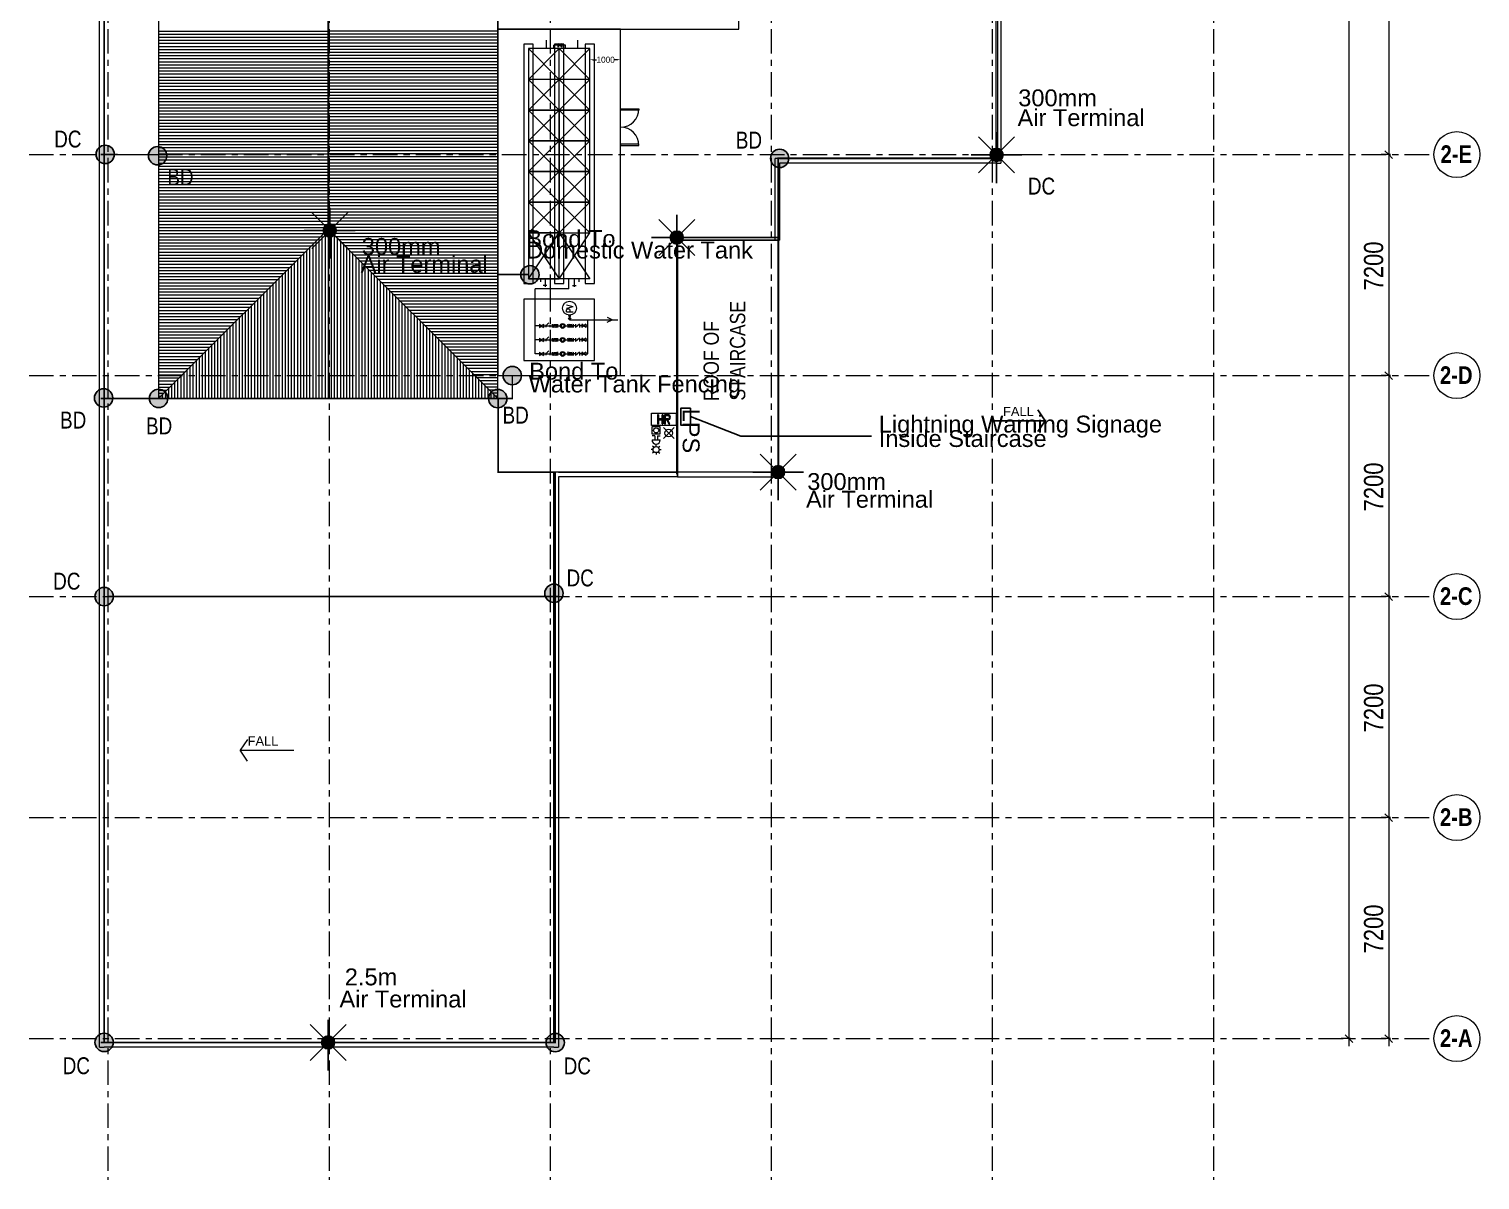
# Model space of a CAD drawing. Header units: millimetres. Extents: x -102814 to 1322625, y 211403 to 563075.
# Drawn here: x 841822 to 889078, y 287033 to 324531 of the extents above; entities that cross this region are included whole.
import ezdxf

# ---------------------------------------------------------------- set-up
doc = ezdxf.new("R2010")
doc.units = ezdxf.units.MM
doc.header["$LTSCALE"] = 100
for name, pattern in [('HIDDEN', [9.525, 6.35, -3.175]), ('HIDDEN2', [4.7625, 3.175, -1.5875]), ('IDA - Grid Line', [14, 8, -2, 2, -2])]:
    doc.linetypes.add(name, pattern=pattern)
for name, color, linetype, lineweight in [('0-1', 8, 'Continuous', 5), ('A-_ANOT----_A', 8, 'Continuous', 9), ('A-_ANOT----_A-2', 8, 'Continuous', 25), ('A-_DETA----_ED-1', 8, 'Continuous', 9), ('A-_FURT----_E-1', 1, 'Continuous', 9), ('E-_FIREALAM_E-1', 8, 'Continuous', 9), ('M-_EQPT----_E-1', 8, 'Continuous', 9)]:
    doc.layers.add(name, color=color, linetype=linetype, lineweight=lineweight)
for name, color, linetype in [('E-_LGTN----_E-', 1, 'Continuous'), ('E-Lgtn----E', 240, 'Continuous'), ('M-_DWAT----_E-N', 1, 'Continuous')]:
    doc.layers.add(name, color=color, linetype=linetype)
doc.styles.add('Arial', font='arial.ttf', dxfattribs={"height": 375})
doc.styles.add('Arial Narrow', font='ARIALN.TTF', dxfattribs={"height": 250})
doc.styles.add('Arial Narrow_1', font='ARIALN.TTF', dxfattribs={"height": 90})
doc.styles.add('Arial Narrow_B', font='ARIALNB.TTF', dxfattribs={"height": 230})
doc.styles.add('Arial_3', font='arial.ttf', dxfattribs={"height": 300})
doc.styles.add('S250', font='romans.shx', dxfattribs={"width": 0.5, "height": 250})
doc.styles.add('X_PSA-022_GRID$0$Arial Narrow', font='ARIALN.TTF')
doc.linetypes.add('FENCELINE2', pattern='A,6.35,-2.54,[132,ltypeshp.shx,S=2.54,R=0,X=-2.54,Y=0],-2.54,25.4', length=36.83)
doc.dimstyles.new('X_PSA-022_GRID$0$KCL-200', dxfattribs={"dimscale": 200, "dimtxt": 2.5, "dimasz": 1.5, "dimexe": 1, "dimexo": 1, "dimgap": 1, "dimtad": 1, "dimdec": 0, "dimzin": 0, "dimdsep": 46, "dimtxsty": 'X_PSA-022_GRID$0$Arial Narrow', "dimblk": 'X_PSA-022_GRID$0$_ARCHTICK', "dimcen": 1.5, "dimdle": 1, "dimclrt": 256, "dimadec": 0, "dimazin": 0, "dimtfac": 1, "dimtdec": 0, "dimtix": 1, "dimtmove": 2, "dimatfit": 3, "dimfxl": 1, "dimtolj": 1, "dimtzin": 0, "dimlwd": -1, "dimlwe": -1, "dimarcsym": 0})

# ---------------------------------------------------------------- blocks, each defined once
blk = doc.blocks.new('blk2 roof 1082023')
at = {"layer": '0-1', "linetype": 'IDA - Grid Line'}
for p, q in [((-36000, 8289), (-36000, -83807)), ((-28800, 8289), (-28800, -83807)), ((-21600, 8289), (-21600, -83807)), ((-14400, 8289), (-14400, -83807)), ((-7200, 8289), (-7200, -83807)), ((0, 8289), (0, -83807)), ((-38572, -50400), (7184, -50400)), ((-38572, -57600), (7184, -57600)), ((-38572, -64800), (7184, -64800)), ((-38572, -72000), (7184, -72000)), ((-38572, -79200), (7184, -79200))]:
    blk.add_line(p, q, dxfattribs=at)
at = {"layer": '0-1'}
for p, q in [((-36275, -79475), (-36275, 275)), ((-36125, 125), (-36125, -79325)), ((4413, 250), (4413, -79450)), ((-34350, -20875), (-34350, -58350)), ((-23307, -58350), (-23307, -20875)), ((-28828, -26397), (-28828, -52829)), ((-28828, -52829), (-28828, -26397)), ((-7075, -50525), (-7075, -28675)), ((-6925, -28675), (-6925, -50675)), ((5713, -36000), (5713, -50400)), ((-34350, -46375), (-28828, -46375)), ((-34350, -46475), (-28828, -46475)), ((-34350, -46575), (-28828, -46575)), ((-34350, -46675), (-28828, -46675)), ((-34350, -46775), (-28828, -46775)), ((-23307, -46375), (-28828, -46375)), ((-23307, -46475), (-28828, -46475)), ((-23307, -46575), (-28828, -46575)), ((-23307, -46675), (-28828, -46675)), ((-23307, -46775), (-28828, -46775)), ((-21725, -46670), (-21725, -46950)), ((-21354, -46783), (-21354, -46898)), ((-21223, -46783), (-21354, -46897)), ((-21223, -46898), (-21354, -46783)), ((-21223, -46783), (-21223, -46898)), ((-20705, -46670), (-20705, -46950)), ((-34350, -46875), (-28828, -46875)), ((-34350, -46975), (-28828, -46975)), ((-34350, -47075), (-28828, -47075)), ((-34350, -47175), (-28828, -47175)), ((-23307, -46875), (-28828, -46875)), ((-23307, -46975), (-28828, -46975)), ((-23307, -47075), (-28828, -47075)), ((-23307, -47175), (-28828, -47175)), ((-22157, -46800), (-22457, -46800)), ((-22457, -46800), (-22457, -54600)), ((-20307, -46950), (-22307, -46950)), ((-22307, -46950), (-22307, -48950)), ((-22307, -46950), (-21307, -47950)), ((-20307, -46950), (-22307, -46950)), ((-22307, -46950), (-22307, -48950)), ((-22307, -46950), (-21307, -47950)), ((-20307, -46950), (-22307, -46950)), ((-22307, -46950), (-22307, -48950)), ((-22307, -46950), (-21307, -47950)), ((-20307, -46950), (-22307, -46950)), ((-22307, -46950), (-22307, -49950)), ((-22307, -46950), (-21307, -47950)), ((-22307, -46950), (-21307, -47950)), ((-22307, -46950), (-21307, -47950)), ((-22307, -47950), (-21307, -46950)), ((-22307, -46950), (-21307, -47950)), ((-22157, -54600), (-22157, -46800)), ((-21096, -46840), (-21481, -46840)), ((-21481, -46950), (-21481, -46840)), ((-21157, -46800), (-21457, -46800)), ((-21457, -46800), (-21457, -54600)), ((-21307, -48950), (-21307, -46950)), ((-21307, -48950), (-21307, -46950)), ((-21307, -47950), (-20307, -46950)), ((-21307, -46950), (-20307, -47950)), ((-21307, -48950), (-21307, -46950)), ((-21307, -48950), (-21307, -46950)), ((-21307, -47950), (-20307, -46950)), ((-21307, -46950), (-20307, -47950)), ((-21307, -48950), (-21307, -46950)), ((-21307, -48950), (-21307, -46950)), ((-21307, -47950), (-20307, -46950)), ((-21307, -46950), (-20307, -47950)), ((-21307, -48950), (-21307, -46950)), ((-21307, -48950), (-21307, -46950)), ((-21307, -47950), (-20307, -46950)), ((-21307, -46950), (-20307, -47950)), ((-21307, -48950), (-21307, -46950)), ((-21307, -48950), (-21307, -46950)), ((-21307, -47950), (-20307, -46950)), ((-21307, -46950), (-20307, -47950)), ((-21307, -48950), (-21307, -46950)), ((-21307, -48950), (-21307, -46950)), ((-21307, -47950), (-20307, -46950)), ((-21307, -46950), (-20307, -47950)), ((-21307, -48950), (-21307, -46950)), ((-21307, -48950), (-21307, -46950)), ((-21307, -47950), (-20307, -46950)), ((-21307, -46950), (-20307, -47950)), ((-21157, -54600), (-21157, -46800)), ((-21096, -46950), (-21096, -46840)), ((-20157, -46800), (-20457, -46800)), ((-20457, -46800), (-20457, -54600)), ((-20307, -48950), (-20307, -46950)), ((-20307, -48950), (-20307, -46950)), ((-20307, -48950), (-20307, -46950)), ((-20307, -49950), (-20307, -46950)), ((-20157, -54600), (-20157, -46800)), ((-34350, -47275), (-28828, -47275)), ((-34350, -47375), (-28828, -47375)), ((-34350, -47475), (-28828, -47475)), ((-34350, -47575), (-28828, -47575)), ((-34350, -47675), (-28828, -47675)), ((-23307, -47275), (-28828, -47275)), ((-23307, -47375), (-28828, -47375)), ((-23307, -47475), (-28828, -47475)), ((-23307, -47575), (-28828, -47575)), ((-23307, -47675), (-28828, -47675)), ((-20307, -47499), (-20307, -47311)), ((-20207, -47311), (-20090, -47311)), ((-19407, -47311), (-19524, -47311)), ((-19307, -47499), (-19307, -47311)), ((-34350, -47775), (-28828, -47775)), ((-34350, -47875), (-28828, -47875)), ((-34350, -47975), (-28828, -47975)), ((-34350, -48075), (-28828, -48075)), ((-34350, -48175), (-28828, -48175)), ((-23307, -47775), (-28828, -47775)), ((-23307, -47875), (-28828, -47875)), ((-23307, -47975), (-28828, -47975)), ((-23307, -48075), (-28828, -48075)), ((-23307, -48175), (-28828, -48175)), ((-20307, -47950), (-22307, -47950)), ((-22307, -48950), (-21307, -47950)), ((-22307, -47950), (-21307, -48950)), ((-20307, -47950), (-22307, -47950)), ((-22307, -48950), (-21307, -47950)), ((-22307, -47950), (-21307, -48950)), ((-20307, -47950), (-22307, -47950)), ((-22307, -48950), (-21307, -47950)), ((-22307, -47950), (-21307, -48950)), ((-22307, -48950), (-21307, -47950)), ((-22307, -47950), (-21307, -48950)), ((-22307, -48950), (-21307, -47950)), ((-22307, -47950), (-21307, -48950)), ((-20307, -47950), (-22307, -47950)), ((-22307, -48950), (-21307, -47950)), ((-22307, -47950), (-21307, -48950)), ((-22307, -48950), (-21307, -47950)), ((-22307, -47950), (-21307, -48950)), ((-21307, -48950), (-20307, -47950)), ((-21307, -47950), (-20307, -48950)), ((-21307, -48950), (-20307, -47950)), ((-21307, -47950), (-20307, -48950)), ((-21307, -48950), (-20307, -47950)), ((-21307, -47950), (-20307, -48950)), ((-21307, -48950), (-20307, -47950)), ((-21307, -47950), (-20307, -48950)), ((-21307, -48950), (-20307, -47950)), ((-21307, -47950), (-20307, -48950)), ((-21307, -48950), (-20307, -47950)), ((-21307, -47950), (-20307, -48950)), ((-21307, -48950), (-20307, -47950)), ((-21307, -47950), (-20307, -48950)), ((-34350, -48275), (-28828, -48275)), ((-34350, -48375), (-28828, -48375)), ((-34350, -48475), (-28828, -48475)), ((-34350, -48575), (-28828, -48575)), ((-23307, -48275), (-28828, -48275)), ((-23307, -48375), (-28828, -48375)), ((-23307, -48475), (-28828, -48475)), ((-23307, -48575), (-28828, -48575)), ((-34350, -48675), (-28828, -48675)), ((-34350, -48775), (-28828, -48775)), ((-34350, -48875), (-28828, -48875)), ((-34350, -48975), (-28828, -48975)), ((-34350, -49075), (-28828, -49075)), ((-23307, -48675), (-28828, -48675)), ((-23307, -48775), (-28828, -48775)), ((-23307, -48875), (-28828, -48875)), ((-23307, -48975), (-28828, -48975)), ((-23307, -49075), (-28828, -49075)), ((-22307, -48950), (-20307, -48950)), ((-22307, -48950), (-20307, -48950)), ((-22307, -48950), (-20307, -48950)), ((-21307, -48950), (-22307, -48950)), ((-22307, -48950), (-22307, -49950)), ((-22307, -49950), (-21307, -48950)), ((-22307, -48950), (-21307, -49950)), ((-21307, -49950), (-21307, -48950)), ((-20307, -48950), (-21307, -48950)), ((-21307, -48950), (-21307, -49950)), ((-21307, -49950), (-20307, -48950)), ((-21307, -48950), (-20307, -49950)), ((-20307, -49950), (-20307, -48950)), ((-19307, -48958), (-19307, -48908)), ((-19307, -48908), (-18707, -48908)), ((-18707, -48958), (-19307, -48958)), ((-18707, -48908), (-18707, -48958)), ((-34350, -49175), (-28828, -49175)), ((-34350, -49275), (-28828, -49275)), ((-34350, -49375), (-28828, -49375)), ((-34350, -49475), (-28828, -49475)), ((-34350, -49575), (-28828, -49575)), ((-23307, -49175), (-28828, -49175)), ((-23307, -49275), (-28828, -49275)), ((-23307, -49375), (-28828, -49375)), ((-23307, -49475), (-28828, -49475)), ((-23307, -49575), (-28828, -49575)), ((-34350, -49675), (-28828, -49675)), ((-34350, -49775), (-28828, -49775)), ((-34350, -49875), (-28828, -49875)), ((-34350, -49975), (-28828, -49975)), ((-34350, -50075), (-28828, -50075)), ((-23307, -49675), (-28828, -49675)), ((-23307, -49775), (-28828, -49775)), ((-23307, -49875), (-28828, -49875)), ((-23307, -49975), (-28828, -49975)), ((-23307, -50075), (-28828, -50075)), ((-20307, -49950), (-22307, -49950)), ((-20307, -49950), (-22307, -49950)), ((-20307, -49950), (-22307, -49950)), ((-22307, -49950), (-20307, -49950)), ((-20307, -49950), (-22307, -49950)), ((-22307, -49950), (-21307, -49950)), ((-21307, -49950), (-22307, -49950)), ((-22307, -49950), (-22307, -50950)), ((-22307, -50950), (-21307, -49950)), ((-22307, -49950), (-21307, -50950)), ((-21307, -49950), (-20307, -49950)), ((-21307, -50950), (-21307, -49950)), ((-20307, -49950), (-21307, -49950)), ((-21307, -49950), (-21307, -50950)), ((-21307, -50950), (-20307, -49950)), ((-21307, -49950), (-20307, -50950)), ((-20307, -50950), (-20307, -49950)), ((-18707, -50058), (-19307, -50058)), ((-19307, -50058), (-19307, -50108)), ((-18707, -50108), (-18707, -50058)), ((-34350, -50175), (-28828, -50175)), ((-34350, -50275), (-28828, -50275)), ((-34350, -50375), (-28828, -50375)), ((-34350, -50475), (-28828, -50475)), ((-23307, -50175), (-28828, -50175)), ((-23307, -50275), (-28828, -50275)), ((-23307, -50375), (-28828, -50375)), ((-23307, -50475), (-28828, -50475)), ((-19307, -50108), (-18707, -50108)), ((-14275, -53190), (-14275, -50525)), ((-14125, -50525), (-14275, -50525)), ((-14125, -50525), (-7075, -50525)), ((5765, -50400), (5463, -50400)), ((5765, -50400), (5463, -50400)), ((5713, -50400), (5588, -50275)), ((5713, -50400), (5588, -50275)), ((5713, -50400), (5838, -50525)), ((5713, -50400), (5765, -50400)), ((5713, -50400), (5713, -57600)), ((5713, -50400), (5838, -50525)), ((5713, -50400), (5765, -50400)), ((-34350, -50575), (-28828, -50575)), ((-34350, -50675), (-28828, -50675)), ((-34350, -50775), (-28828, -50775)), ((-34350, -50875), (-28828, -50875)), ((-34350, -50975), (-28828, -50975)), ((-23307, -50575), (-28828, -50575)), ((-23307, -50675), (-28828, -50675)), ((-23307, -50775), (-28828, -50775)), ((-23307, -50875), (-28828, -50875)), ((-23307, -50975), (-28828, -50975)), ((-20307, -50950), (-22307, -50950)), ((-20307, -50950), (-22307, -50950)), ((-20307, -50950), (-22307, -50950)), ((-20307, -50950), (-22307, -50950)), ((-22307, -50950), (-21307, -50950)), ((-21307, -50950), (-22307, -50950)), ((-22307, -50950), (-22307, -51950)), ((-22307, -51950), (-21307, -50950)), ((-22307, -50950), (-21307, -51950)), ((-21307, -50950), (-20307, -50950)), ((-21307, -51950), (-21307, -50950)), ((-20307, -50950), (-21307, -50950)), ((-21307, -50950), (-21307, -51950)), ((-21307, -51950), (-20307, -50950)), ((-21307, -50950), (-20307, -51950)), ((-20307, -51950), (-20307, -50950)), ((-7075, -50675), (-14125, -50675)), ((-14125, -50675), (-14125, -53190)), ((-7075, -50675), (-6925, -50675)), ((-34350, -51075), (-28828, -51075)), ((-34350, -51175), (-28828, -51175)), ((-34350, -51275), (-28828, -51275)), ((-34350, -51375), (-28828, -51375)), ((-34350, -51475), (-28828, -51475)), ((-23307, -51075), (-28828, -51075)), ((-23307, -51175), (-28828, -51175)), ((-23307, -51275), (-28828, -51275)), ((-23307, -51375), (-28828, -51375)), ((-23307, -51475), (-28828, -51475)), ((-34350, -51575), (-28828, -51575)), ((-34350, -51675), (-28828, -51675)), ((-34350, -51775), (-28828, -51775)), ((-34350, -51875), (-28828, -51875)), ((-34350, -51975), (-28828, -51975)), ((-23307, -51575), (-28828, -51575)), ((-23307, -51675), (-28828, -51675)), ((-23307, -51775), (-28828, -51775)), ((-23307, -51875), (-28828, -51875)), ((-23307, -51975), (-28828, -51975)), ((-20307, -51950), (-22307, -51950)), ((-20307, -51950), (-22307, -51950)), ((-20307, -51950), (-22307, -51950)), ((-20307, -51950), (-22307, -51950)), ((-22307, -51950), (-21307, -51950)), ((-21307, -51950), (-22307, -51950)), ((-22307, -51950), (-22307, -52950)), ((-22307, -52950), (-21307, -51950)), ((-22307, -51950), (-21307, -52950)), ((-21307, -51950), (-20307, -51950)), ((-21307, -52950), (-21307, -51950)), ((-20307, -51950), (-21307, -51950)), ((-21307, -51950), (-21307, -52950)), ((-21307, -52950), (-20307, -51950)), ((-21307, -51950), (-20307, -52950)), ((-20307, -52950), (-20307, -51950)), ((-34350, -52075), (-28828, -52075)), ((-34350, -52175), (-28828, -52175)), ((-34350, -52275), (-28828, -52275)), ((-34350, -52375), (-28828, -52375)), ((-23307, -52075), (-28828, -52075)), ((-23307, -52175), (-28828, -52175)), ((-23307, -52275), (-28828, -52275)), ((-23307, -52375), (-28828, -52375)), ((-34350, -52475), (-28828, -52475)), ((-34350, -52575), (-28828, -52575)), ((-34350, -52675), (-28828, -52675)), ((-34350, -52775), (-28828, -52775)), ((-28828, -52829), (-34350, -58350)), ((-34350, -58350), (-28828, -52829)), ((-34350, -52875), (-28875, -52875)), ((-28921, -58350), (-28921, -52921)), ((-23307, -52475), (-28828, -52475)), ((-23307, -52575), (-28828, -52575)), ((-23307, -52675), (-28828, -52675)), ((-23307, -52775), (-28828, -52775)), ((-28828, -52829), (-23307, -58350)), ((-23307, -58350), (-28828, -52829)), ((-28821, -58350), (-28821, -52836)), ((-23307, -52875), (-28782, -52875)), ((-34350, -52975), (-28975, -52975)), ((-34350, -53075), (-29075, -53075)), ((-34350, -53175), (-29175, -53175)), ((-34350, -53275), (-29275, -53275)), ((-34350, -53375), (-29375, -53375)), ((-29321, -58350), (-29321, -53321)), ((-29221, -58350), (-29221, -53221)), ((-29121, -58350), (-29121, -53121)), ((-29021, -58350), (-29021, -53021)), ((-28721, -58350), (-28721, -52936)), ((-23307, -52975), (-28682, -52975)), ((-28621, -58350), (-28621, -53036)), ((-23307, -53075), (-28582, -53075)), ((-28521, -58350), (-28521, -53136)), ((-23307, -53175), (-28482, -53175)), ((-28421, -58350), (-28421, -53236)), ((-23307, -53275), (-28382, -53275)), ((-28321, -58350), (-28321, -53336)), ((-23307, -53375), (-28282, -53375)), ((-22307, -52950), (-21307, -52950)), ((-22307, -52950), (-21307, -54450)), ((-21307, -52950), (-22307, -52950)), ((-22307, -52950), (-22307, -54450)), ((-22307, -54450), (-21307, -52950)), ((-21307, -52950), (-20307, -52950)), ((-21307, -54450), (-20307, -52950)), ((-21307, -52950), (-20307, -54450)), ((-21307, -54450), (-21307, -52950)), ((-17450, -53190), (-17450, -60900)), ((-14150, -53190), (-17450, -53190)), ((-17450, -60875), (-17450, -53190)), ((-17450, -53190), (-14150, -53190)), ((-14275, -53190), (-14125, -53190)), ((-14150, -60900), (-14150, -53190)), ((-34350, -53475), (-29475, -53475)), ((-34350, -53575), (-29575, -53575)), ((-34350, -53675), (-29675, -53675)), ((-34350, -53775), (-29775, -53775)), ((-29821, -58350), (-29821, -53821)), ((-29721, -58350), (-29721, -53721)), ((-29621, -58350), (-29621, -53621)), ((-29521, -58350), (-29521, -53521)), ((-29421, -58350), (-29421, -53421)), ((-28221, -58350), (-28221, -53436)), ((-23307, -53475), (-28182, -53475)), ((-28121, -58350), (-28121, -53536)), ((-23307, -53575), (-28082, -53575)), ((-28021, -58350), (-28021, -53636)), ((-23307, -53675), (-27982, -53675)), ((-27921, -58350), (-27921, -53736)), ((-23307, -53775), (-27882, -53775)), ((-27821, -58350), (-27821, -53836)), ((-34350, -53875), (-29875, -53875)), ((-34350, -53975), (-29975, -53975)), ((-34350, -54075), (-30075, -54075)), ((-34350, -54175), (-30175, -54175)), ((-34350, -54275), (-30275, -54275)), ((-30321, -58350), (-30321, -54321)), ((-30221, -58350), (-30221, -54221)), ((-30121, -58350), (-30121, -54121)), ((-30021, -58350), (-30021, -54021)), ((-29921, -58350), (-29921, -53921)), ((-23307, -53875), (-27782, -53875)), ((-27721, -58350), (-27721, -53936)), ((-23307, -53975), (-27682, -53975)), ((-27621, -58350), (-27621, -54036)), ((-23307, -54075), (-27582, -54075)), ((-27521, -58350), (-27521, -54136)), ((-23307, -54175), (-27482, -54175)), ((-27421, -58350), (-27421, -54236)), ((-23307, -54275), (-27382, -54275)), ((-27321, -58350), (-27321, -54336)), ((-34350, -54375), (-30375, -54375)), ((-34350, -54475), (-30475, -54475)), ((-34350, -54575), (-30575, -54575)), ((-34350, -54675), (-30675, -54675)), ((-34350, -54775), (-30775, -54775)), ((-30721, -58350), (-30721, -54721)), ((-30621, -58350), (-30621, -54621)), ((-30521, -58350), (-30521, -54521)), ((-30421, -58350), (-30421, -54421)), ((-23307, -54375), (-27282, -54375)), ((-27221, -58350), (-27221, -54436)), ((-23307, -54475), (-27182, -54475)), ((-27121, -58350), (-27121, -54536)), ((-23307, -54575), (-27082, -54575)), ((-27021, -58350), (-27021, -54636)), ((-23307, -54675), (-26982, -54675)), ((-26921, -58350), (-26921, -54736)), ((-23307, -54775), (-26882, -54775)), ((-22457, -54600), (-22157, -54600)), ((-22307, -54450), (-21307, -54450)), ((-20307, -54450), (-22307, -54450)), ((-20307, -54450), (-22307, -54450)), ((-20307, -54450), (-22307, -54450)), ((-20307, -54450), (-22307, -54450)), ((-22083, -56891), (-22083, -54770)), ((-20991, -54770), (-22083, -54770)), ((-21918, -54450), (-21918, -54544)), ((-21703, -54664), (-21824, -54664)), ((-21765, -54450), (-21765, -54712)), ((-21588, -54770), (-21588, -54450)), ((-21457, -54600), (-21157, -54600)), ((-20991, -54770), (-20991, -54450)), ((-20876, -54664), (-20755, -54664)), ((-20814, -54450), (-20814, -54712)), ((-20661, -54450), (-20661, -54544)), ((-20457, -54600), (-20157, -54600)), ((-34350, -54875), (-30875, -54875)), ((-34350, -54975), (-30975, -54975)), ((-34350, -55075), (-31075, -55075)), ((-34350, -55175), (-31175, -55175)), ((-34350, -55275), (-31275, -55275)), ((-31221, -58350), (-31221, -55221)), ((-31121, -58350), (-31121, -55121)), ((-31021, -58350), (-31021, -55021)), ((-30921, -58350), (-30921, -54921)), ((-30821, -58350), (-30821, -54821)), ((-26821, -58350), (-26821, -54836)), ((-23307, -54875), (-26782, -54875)), ((-26721, -58350), (-26721, -54936)), ((-23307, -54975), (-26682, -54975)), ((-26621, -58350), (-26621, -55036)), ((-23307, -55075), (-26582, -55075)), ((-26521, -58350), (-26521, -55136)), ((-23307, -55175), (-26482, -55175)), ((-26421, -58350), (-26421, -55236)), ((-23307, -55275), (-26382, -55275)), ((-20157, -55109), (-22457, -55109)), ((-22457, -55109), (-22457, -57109)), ((-20157, -57109), (-20157, -55109)), ((-34350, -55375), (-31375, -55375)), ((-34350, -55475), (-31475, -55475)), ((-34350, -55575), (-31575, -55575)), ((-34350, -55675), (-31675, -55675)), ((-31721, -58350), (-31721, -55721)), ((-31621, -58350), (-31621, -55621)), ((-31521, -58350), (-31521, -55521)), ((-31421, -58350), (-31421, -55421)), ((-31321, -58350), (-31321, -55321)), ((-26321, -58350), (-26321, -55336)), ((-23307, -55375), (-26282, -55375)), ((-26221, -58350), (-26221, -55436)), ((-23307, -55475), (-26182, -55475)), ((-26121, -58350), (-26121, -55536)), ((-23307, -55575), (-26082, -55575)), ((-26021, -58350), (-26021, -55636)), ((-23307, -55675), (-25982, -55675)), ((-25921, -58350), (-25921, -55736)), ((-20968, -55783), (-20968, -55630)), ((-19578, -55783), (-19734, -55710)), ((-34350, -55775), (-31775, -55775)), ((-34350, -55875), (-31875, -55875)), ((-34350, -55975), (-31975, -55975)), ((-34350, -56075), (-32075, -56075)), ((-34350, -56175), (-32175, -56175)), ((-32221, -58350), (-32221, -56221)), ((-32121, -58350), (-32121, -56121)), ((-32021, -58350), (-32021, -56021)), ((-31921, -58350), (-31921, -55921)), ((-31821, -58350), (-31821, -55821)), ((-23307, -55775), (-25882, -55775)), ((-25821, -58350), (-25821, -55836)), ((-23307, -55875), (-25782, -55875)), ((-25721, -58350), (-25721, -55936)), ((-23307, -55975), (-25682, -55975)), ((-25621, -58350), (-25621, -56036)), ((-23307, -56075), (-25582, -56075)), ((-25521, -58350), (-25521, -56136)), ((-23307, -56175), (-25482, -56175)), ((-21948, -55979), (-22083, -55979)), ((-21948, -55922), (-21948, -56036)), ((-21948, -55922), (-21817, -56036)), ((-21948, -56036), (-21817, -55922)), ((-21817, -55922), (-21817, -56036)), ((-21817, -55979), (-21741, -55979)), ((-21741, -55979), (-21609, -55979)), ((-21740, -55979), (-21648, -55897)), ((-21740, -55943), (-21740, -56020)), ((-21637, -55915), (-21659, -55880)), ((-21609, -55943), (-21609, -56020)), ((-21609, -55982), (-21533, -55982)), ((-21533, -55922), (-21533, -56036)), ((-21533, -55922), (-21491, -56035)), ((-21491, -56035), (-21469, -55922)), ((-21469, -55922), (-21443, -56030)), ((-21443, -56030), (-21416, -55921)), ((-21416, -55921), (-21392, -56029)), ((-21392, -56029), (-21357, -55921)), ((-21357, -55921), (-21357, -56035)), ((-21357, -55978), (-21271, -55978)), ((-21242, -55922), (-21242, -56044)), ((-21114, -55983), (-21242, -55922)), ((-21242, -56044), (-21114, -55983)), ((-21114, -55983), (-21028, -55983)), ((-21028, -55921), (-21028, -56035)), ((-20992, -56029), (-21028, -55921)), ((-20968, -55921), (-20992, -56029)), ((-20968, -55783), (-19392, -55783)), ((-20942, -56030), (-20968, -55921)), ((-20916, -55922), (-20942, -56030)), ((-20894, -56035), (-20916, -55922)), ((-20851, -55922), (-20894, -56035)), ((-20851, -55922), (-20851, -56036)), ((-20775, -55982), (-20851, -55982)), ((-20775, -55922), (-20775, -56036)), ((-20644, -55922), (-20775, -56036)), ((-20644, -55922), (-20644, -56036)), ((-20568, -55979), (-20644, -55979)), ((-20568, -55922), (-20568, -56036)), ((-20436, -55922), (-20568, -56036)), ((-20436, -56036), (-20568, -55922)), ((-20436, -55922), (-20436, -56036)), ((-20436, -55979), (-20370, -55979)), ((-20370, -56891), (-20370, -55783)), ((-19739, -55857), (-19578, -55783)), ((-34350, -56275), (-32275, -56275)), ((-34350, -56375), (-32375, -56375)), ((-34350, -56475), (-32475, -56475)), ((-34350, -56575), (-32575, -56575)), ((-34350, -56675), (-32675, -56675)), ((-32621, -58350), (-32621, -56621)), ((-32521, -58350), (-32521, -56521)), ((-32421, -58350), (-32421, -56421)), ((-32321, -58350), (-32321, -56321)), ((-25421, -58350), (-25421, -56236)), ((-23307, -56275), (-25382, -56275)), ((-25321, -58350), (-25321, -56336)), ((-23307, -56375), (-25282, -56375)), ((-25221, -58350), (-25221, -56436)), ((-23307, -56475), (-25182, -56475)), ((-25121, -58350), (-25121, -56536)), ((-23307, -56575), (-25082, -56575)), ((-25021, -58350), (-25021, -56636)), ((-23307, -56675), (-24982, -56675)), ((-21948, -56435), (-22083, -56435)), ((-21948, -56378), (-21948, -56492)), ((-21948, -56378), (-21817, -56492)), ((-21948, -56492), (-21817, -56378)), ((-21817, -56378), (-21817, -56492)), ((-21817, -56435), (-21741, -56435)), ((-21741, -56435), (-21609, -56435)), ((-21740, -56435), (-21648, -56353)), ((-21740, -56399), (-21740, -56476)), ((-21637, -56371), (-21659, -56336)), ((-21609, -56399), (-21609, -56476)), ((-21609, -56437), (-21533, -56437)), ((-21533, -56378), (-21533, -56492)), ((-21533, -56378), (-21491, -56490)), ((-21491, -56490), (-21469, -56378)), ((-21469, -56378), (-21443, -56486)), ((-21443, -56486), (-21416, -56377)), ((-21416, -56377), (-21392, -56485)), ((-21392, -56485), (-21357, -56377)), ((-21357, -56377), (-21357, -56491)), ((-21357, -56434), (-21271, -56434)), ((-21242, -56378), (-21242, -56500)), ((-21114, -56439), (-21242, -56378)), ((-21242, -56500), (-21114, -56439)), ((-21114, -56439), (-21028, -56439)), ((-21028, -56377), (-21028, -56491)), ((-20992, -56485), (-21028, -56377)), ((-20968, -56377), (-20992, -56485)), ((-20942, -56486), (-20968, -56377)), ((-20916, -56378), (-20942, -56486)), ((-20894, -56490), (-20916, -56378)), ((-20851, -56378), (-20894, -56490)), ((-20851, -56378), (-20851, -56492)), ((-20775, -56437), (-20851, -56437)), ((-20775, -56378), (-20775, -56492)), ((-20644, -56378), (-20775, -56492)), ((-20644, -56378), (-20644, -56492)), ((-20568, -56435), (-20644, -56435)), ((-20568, -56378), (-20568, -56492)), ((-20436, -56378), (-20568, -56492)), ((-20436, -56492), (-20568, -56378)), ((-20436, -56378), (-20436, -56492)), ((-20436, -56435), (-20370, -56435)), ((-34350, -56775), (-32775, -56775)), ((-34350, -56875), (-32875, -56875)), ((-34350, -56975), (-32975, -56975)), ((-34350, -57075), (-33075, -57075)), ((-34350, -57175), (-33175, -57175)), ((-33121, -58350), (-33121, -57121)), ((-33021, -58350), (-33021, -57021)), ((-32921, -58350), (-32921, -56921)), ((-32821, -58350), (-32821, -56821)), ((-32721, -58350), (-32721, -56721)), ((-24921, -58350), (-24921, -56736)), ((-23307, -56775), (-24882, -56775)), ((-24821, -58350), (-24821, -56836)), ((-23307, -56875), (-24782, -56875)), ((-24721, -58350), (-24721, -56936)), ((-23307, -56975), (-24682, -56975)), ((-24621, -58350), (-24621, -57036)), ((-23307, -57075), (-24582, -57075)), ((-24521, -58350), (-24521, -57136)), ((-23307, -57175), (-24482, -57175)), ((-22457, -57109), (-20157, -57109)), ((-21948, -56891), (-22083, -56891)), ((-21948, -56833), (-21948, -56948)), ((-21948, -56833), (-21817, -56947)), ((-21948, -56948), (-21817, -56833)), ((-21817, -56833), (-21817, -56948)), ((-21817, -56891), (-21741, -56891)), ((-21741, -56891), (-21609, -56891)), ((-21740, -56891), (-21648, -56808)), ((-21740, -56855), (-21740, -56932)), ((-21637, -56827), (-21659, -56792)), ((-21609, -56855), (-21609, -56932)), ((-21609, -56893), (-21533, -56893)), ((-21533, -56833), (-21533, -56948)), ((-21533, -56833), (-21491, -56946)), ((-21491, -56946), (-21469, -56833)), ((-21469, -56833), (-21443, -56942)), ((-21443, -56942), (-21416, -56833)), ((-21416, -56833), (-21392, -56941)), ((-21392, -56941), (-21357, -56832)), ((-21357, -56832), (-21357, -56947)), ((-21357, -56890), (-21271, -56890)), ((-21242, -56834), (-21242, -56956)), ((-21114, -56895), (-21242, -56834)), ((-21242, -56956), (-21114, -56895)), ((-21114, -56895), (-21028, -56895)), ((-21028, -56832), (-21028, -56947)), ((-20992, -56941), (-21028, -56832)), ((-20968, -56833), (-20992, -56941)), ((-20942, -56942), (-20968, -56833)), ((-20916, -56833), (-20942, -56942)), ((-20894, -56946), (-20916, -56833)), ((-20851, -56833), (-20894, -56946)), ((-20851, -56833), (-20851, -56948)), ((-20775, -56893), (-20851, -56893)), ((-20775, -56833), (-20775, -56948)), ((-20644, -56833), (-20775, -56947)), ((-20644, -56833), (-20644, -56948)), ((-20568, -56891), (-20644, -56891)), ((-20568, -56833), (-20568, -56948)), ((-20436, -56833), (-20568, -56947)), ((-20436, -56948), (-20568, -56833)), ((-20436, -56833), (-20436, -56948)), ((-20436, -56891), (-20370, -56891)), ((-34350, -57275), (-33275, -57275)), ((-34350, -57375), (-33375, -57375)), ((-34350, -57475), (-33475, -57475)), ((-34350, -57575), (-33575, -57575)), ((-33621, -58350), (-33621, -57621)), ((-33521, -58350), (-33521, -57521)), ((-33421, -58350), (-33421, -57421)), ((-33321, -58350), (-33321, -57321)), ((-33221, -58350), (-33221, -57221)), ((-24421, -58350), (-24421, -57236)), ((-23307, -57275), (-24382, -57275)), ((-24321, -58350), (-24321, -57336)), ((-23307, -57375), (-24282, -57375)), ((-24221, -58350), (-24221, -57436)), ((-23307, -57475), (-24182, -57475)), ((-24121, -58350), (-24121, -57536)), ((-23307, -57575), (-24082, -57575)), ((-24021, -58350), (-24021, -57636)), ((5765, -57600), (5463, -57600)), ((5765, -57600), (5463, -57600)), ((5713, -57600), (5588, -57475)), ((5713, -57600), (5588, -57475)), ((5713, -57600), (5838, -57725)), ((5713, -57600), (5765, -57600)), ((5713, -57600), (5713, -64800)), ((5713, -57600), (5838, -57725)), ((5713, -57600), (5765, -57600)), ((-34350, -57675), (-33675, -57675)), ((-34350, -57775), (-33775, -57775)), ((-34350, -57875), (-33875, -57875)), ((-34350, -57975), (-33975, -57975)), ((-34350, -58075), (-34075, -58075)), ((-34121, -58350), (-34121, -58121)), ((-34021, -58350), (-34021, -58021)), ((-33921, -58350), (-33921, -57921)), ((-33821, -58350), (-33821, -57821)), ((-33721, -58350), (-33721, -57721)), ((-23307, -57675), (-23982, -57675)), ((-23921, -58350), (-23921, -57736)), ((-23307, -57775), (-23882, -57775)), ((-23821, -58350), (-23821, -57836)), ((-23307, -57875), (-23782, -57875)), ((-23721, -58350), (-23721, -57936)), ((-23307, -57975), (-23682, -57975)), ((-23621, -58350), (-23621, -58036)), ((-23307, -58075), (-23582, -58075)), ((-34350, -58175), (-34175, -58175)), ((-34350, -58275), (-34275, -58275)), ((-34350, -58350), (-23307, -58350)), ((-34321, -58350), (-34321, -58321)), ((-34221, -58350), (-34221, -58221)), ((-23521, -58350), (-23521, -58136)), ((-23307, -58175), (-23482, -58175)), ((-23421, -58350), (-23421, -58236)), ((-23307, -58275), (-23382, -58275)), ((-23321, -58350), (-23321, -58336)), ((-21325, -60750), (-21475, -60750)), ((-21475, -79325), (-21475, -60750)), ((-21325, -60750), (-17450, -60750)), ((-21325, -60900), (-21325, -79475)), ((-17450, -60900), (-21325, -60900)), ((-17450, -60900), (-17450, -60750)), ((-17450, -60900), (-14150, -60900)), ((5713, -64800), (5588, -64675)), ((5713, -64800), (5588, -64675)), ((5765, -64800), (5463, -64800)), ((5765, -64800), (5463, -64800)), ((5713, -64800), (5838, -64925)), ((5713, -64800), (5765, -64800)), ((5713, -64800), (5713, -72000)), ((5713, -64800), (5838, -64925)), ((5713, -64800), (5765, -64800)), ((-31457, -69452), (-31693, -69806)), ((-31693, -69806), (-29943, -69806)), ((-31455, -70158), (-31693, -69806)), ((5765, -72000), (5463, -72000)), ((5765, -72000), (5463, -72000)), ((5713, -72000), (5588, -71875)), ((5713, -72000), (5588, -71875)), ((5713, -72000), (5838, -72125)), ((5713, -72000), (5765, -72000)), ((5713, -72000), (5713, -79450)), ((5713, -72000), (5838, -72125)), ((5713, -72000), (5765, -72000)), ((-36125, -79325), (-21475, -79325)), ((4465, -79200), (4163, -79200)), ((4413, -79200), (4288, -79075)), ((4413, -79200), (4538, -79325)), ((4413, -79200), (4465, -79200)), ((5765, -79200), (5463, -79200)), ((5713, -79200), (5588, -79075)), ((5713, -79200), (5838, -79325)), ((5713, -79200), (5765, -79200)), ((-36275, -79475), (-36125, -79475)), ((-21475, -79475), (-36125, -79475)), ((-21475, -79475), (-21325, -79475))]:
    blk.add_line(p, q, dxfattribs=at)
at = {"layer": '0-1', "linetype": 'FENCELINE2'}
for p, q in [((-23307, -34110), (-23307, -46310)), ((-15457, -46310), (-15457, -34110)), ((-19307, -46310), (-23307, -46310)), ((-23307, -46310), (-23307, -57600)), ((-23307, -46310), (-15457, -46310)), ((-19307, -57600), (-19307, -46310)), ((-23307, -57600), (-19307, -57600))]:
    blk.add_line(p, q, dxfattribs=at)
at = {"layer": '0-1', "ltscale": 800}
for p, q in [((-20930, -55646), (-21005, -55646)), ((-21005, -55646), (-20930, -55758)), ((-21005, -55758), (-20930, -55646)), ((-20930, -55758), (-21005, -55758))]:
    blk.add_line(p, q, dxfattribs=at)
at = {"layer": '0-1'}
for centre, radius in [((7934, -50400), 750), ((-20968, -55403), 227), ((-21192, -55983), 78.8), ((-21192, -56439), 78.8), ((-21192, -56895), 78.8), ((7934, -57600), 750), ((7934, -64800), 750), ((7934, -72000), 750), ((7934, -79200), 750)]:
    blk.add_circle(centre, radius, dxfattribs=at)
for centre, start, end in [((-19307, -48908), 270, 0), ((-19307, -50108), 0, 90)]:
    blk.add_arc(centre, 600, start, end, dxfattribs=at)
for points in [[(-20207, -47294), (-20207, -47327), (-20307, -47311)], [(-19407, -47294), (-19407, -47327), (-19307, -47311)]]:
    blk.add_solid(points, dxfattribs=at)
blk.add_text('1000', height=200, dxfattribs=at).set_placement((-20090, -47411))
for s, height, style, p in [('2-E', 575, 'Arial Narrow_B', (7399, -50673)), ('2-D', 575, 'Arial Narrow_B', (7381, -57873)), ('2-C', 575, 'Arial Narrow_B', (7381, -65073)), ('FALL', 300, 'Arial', (-31452, -69654)), ('2-B', 575, 'Arial Narrow_B', (7381, -72273)), ('2-A', 575, 'Arial Narrow_B', (7381, -79473))]:
    blk.add_text(s, height=height, dxfattribs=dict(at, style=style)).set_placement(p)
for s, height, style, p in [('7200', 625, 'Arial Narrow', (5531, -54825)), ('STAIRCASE', 500, 'Arial Narrow_1', (-15244, -58414)), ('ROOF OF', 500, 'Arial Narrow_1', (-16104, -58432)), ('7200', 625, 'Arial Narrow', (5531, -62025)), ('7200', 625, 'Arial Narrow', (5531, -69225)), ('7200', 625, 'Arial Narrow', (5531, -76425))]:
    blk.add_text(s, height=height, rotation=90, dxfattribs=dict(at, style=style)).set_placement(p)
at = {"layer": '0-1', "style": 'S250', "width": 0.6}
blk.add_text('PV', height=225, rotation=90, dxfattribs=at).set_placement((-20846, -55548))
blk = doc.blocks.new('LTNG ROD')
at = {"linetype": 'Continuous'}
h = blk.add_hatch(color=30, dxfattribs=at)
h.dxf.hatch_style = 1
edge = h.paths.add_edge_path()
edge.add_arc((-117, -117), 264, 140.1455, 500.1455)
at = {"color": 30, "linetype": 'Continuous'}
blk.add_circle((-117, -117), 264, dxfattribs=at)
at = {"layer": 'E-_LGTN----_E-', "color": 30, "linetype": 'ByBlock'}
for p, q in [((613, -848), (-848, 613)), ((-848, -848), (613, 613)), ((-117, -1261), (-117, 805)), ((-1150, -117), (916, -117))]:
    blk.add_line(p, q, dxfattribs=at)
blk = doc.blocks.new('JOINT')
at = {"linetype": 'Continuous'}
h = blk.add_hatch(color=256, dxfattribs=at)
h.dxf.hatch_style = 1
edge = h.paths.add_edge_path()
edge.add_arc((0, 27), 156, 0, 360)
blk.add_circle((0, 27), 156, dxfattribs=at)
blk = doc.blocks.new('IDA - Fall - Fall-L-2-4288322-BLK 2 LOWER ROOF PLAN')
at = {"layer": 'A-_ANOT----_A-2'}
for p, q in [((-2.55, 1.41), (-3.5, 0)), ((-3.5, 0), (3.5, 0)), ((-2.56, -1.41), (-3.5, 0))]:
    blk.add_line(p, q, dxfattribs=at)
blk = doc.blocks.new('IDA - Fire Alarm Bell1 - IDA - Fire Alarm Bell-2587577-BLK 2 LOWER ROOF PLAN')
at = {"layer": 'A-_DETA----_ED-1'}
for p, q in [((-45, -350), (-135, -350)), ((-45, -350), (-45, -485)), ((45, -350), (135, -350)), ((45, -350), (45, -485)), ((-135, -485), (135, -485))]:
    blk.add_line(p, q, dxfattribs=at)
blk.add_arc((0, -485), 135, 180, 360, dxfattribs=at)
blk = doc.blocks.new('IDA - Manual Call Point1 - IDA - Manual Call Point-2587578-BLK 2 LOWER ROOF PLAN')
at = {"layer": 'A-_DETA----_ED-1'}
for p, q in [((-125, -300), (-125, -50)), ((-125, -50), (125, -50)), ((125, -300), (-125, -300)), ((125, -50), (125, -300))]:
    blk.add_line(p, q, dxfattribs=at)
blk.add_circle((0, -175), 83.3, dxfattribs=at)
blk = doc.blocks.new('IDA - Hosereel - Scaled - HR-3516646-BLK 2 LOWER ROOF PLAN')
at = {"layer": 'A-_DETA----_ED-1'}
blk.add_hatch(color=256, dxfattribs=at).paths.add_polyline_path([(25, -350), (25, -50), (-5, -50), (-5, -185), (-120, -185), (-120, -50), (-150, -50), (-150, -350), (-120, -350), (-120, -215), (-5, -215), (-5, -350)])
h = blk.add_hatch(color=256, dxfattribs=at)
h.paths.add_polyline_path([(268, -133), (265, -111), (256, -91), (243, -74), (226, -61), (206, -53), (185, -50), (75, -50), (75, -350), (105, -350), (105, -215), (152, -215), (217, -350), (250, -350), (185, -215), (206, -212), (226, -204), (243, -191), (256, -174), (265, -154)])
h.paths.add_polyline_path([(238, -133), (236, -146), (230, -159), (222, -170), (211, -178), (199, -183), (185, -185), (105, -185), (105, -80), (199, -82), (211, -87), (222, -95), (230, -106), (236, -119)])
for p, q in [((-350, -400), (-350, 0)), ((-350, 0), (450, 0)), ((450, 0), (450, -400)), ((450, -400), (-350, -400)), ((-120, -50), (-150, -50)), ((-150, -50), (-150, -350)), ((-120, -50), (-150, -50)), ((-150, -50), (-150, -350)), ((-150, -350), (-120, -350)), ((-150, -350), (-120, -350)), ((-120, -50), (-120, -185)), ((-120, -185), (-120, -50)), ((-120, -185), (-5, -185)), ((-5, -185), (-120, -185)), ((-120, -215), (-5, -215)), ((-120, -215), (-120, -350)), ((-120, -350), (-120, -215)), ((-120, -215), (-5, -215)), ((25, -50), (-5, -50)), ((-5, -185), (-5, -50)), ((25, -50), (-5, -50)), ((-5, -50), (-5, -185)), ((-5, -350), (-5, -215)), ((-5, -215), (-5, -350)), ((-5, -350), (25, -350)), ((-5, -350), (25, -350)), ((25, -50), (25, -350)), ((25, -350), (25, -50)), ((75, -350), (75, -50)), ((185, -50), (75, -50)), ((185, -50), (75, -50)), ((75, -50), (75, -350)), ((75, -350), (105, -350)), ((75, -350), (105, -350)), ((105, -185), (105, -80)), ((185, -80), (105, -80)), ((105, -185), (105, -80)), ((105, -80), (185, -80)), ((185, -185), (105, -185)), ((185, -185), (105, -185)), ((105, -350), (105, -215)), ((105, -215), (152, -215)), ((105, -350), (105, -215)), ((105, -215), (152, -215)), ((217, -350), (152, -215)), ((152, -215), (217, -350)), ((250, -350), (185, -215)), ((250, -350), (185, -215)), ((217, -350), (250, -350)), ((217, -350), (250, -350))]:
    blk.add_line(p, q, dxfattribs=at)
for radius in [82.5, 82.5, 52.5, 52.5]:
    blk.add_arc((185, -133), radius, 270, 90, dxfattribs=at)
blk = doc.blocks.new('IDA- Fire Extinguisher - 3kg AB-3508500-BLK 2 LOWER ROOF PLAN')
at = {"layer": 'A-_DETA----_ED-1'}
for p in [(-177, 377), (-177, 23), (177, 377), (177, 23)]:
    blk.add_line(p, (0, 200), dxfattribs=at)
blk.add_circle((0, 200), 125, dxfattribs=at)
blk = doc.blocks.new('IDA - Strobe Light - IDA - Strobe Light-3513472-BLK 2 LOWER ROOF PLAN')
at = {"layer": 'A-_DETA----_ED-1'}
for p, q in [((0, 912), (0, 962)), ((-113, 800), (-163, 800)), ((-80, 880), (-115, 915)), ((-80, 720), (-115, 685)), ((0, 687), (0, 637)), ((80, 880), (115, 915)), ((80, 720), (115, 685)), ((112, 800), (162, 800))]:
    blk.add_line(p, q, dxfattribs=at)
blk.add_circle((0, 800), 100, dxfattribs=at)
blk = doc.blocks.new('X_PSA-022_GRID$0$_ARCHTICK')
at = {"linetype": 'ByBlock', "const_width": 0.267}
blk.add_lwpolyline([(0.47, 0.47), (-0.47, -0.47)], dxfattribs=at)
blk = doc.blocks.new('1M AT')
at = {"linetype": 'Continuous'}
h = blk.add_hatch(color=5, dxfattribs=at)
h.dxf.hatch_style = 1
edge = h.paths.add_edge_path()
edge.add_arc((0, 0), 212, 0, 360)
at = {"color": 5, "linetype": 'Continuous'}
blk.add_circle((0, 0), 212, dxfattribs=at)
at = {"layer": 'E-_LGTN----_E-', "color": 5, "linetype": 'ByBlock'}
for p, q in [((586, -586), (-586, 586)), ((-586, -586), (586, 586)), ((0, -917), (0, 740)), ((-829, 0), (829, 0))]:
    blk.add_line(p, q, dxfattribs=at)

msp = doc.modelspace()

# ---------------------------------------------------------------- linework, layer by layer
at = {"layer": 'E-_LGTN----_E-', "color": 5}
msp.add_lwpolyline([(863366, 312177), (863366, 311629), (863048.4, 311629), (863048.4, 312177)], close=True, dxfattribs=at)
at = {"layer": 'E-Lgtn----E', "color": 6, "linetype": 'HIDDEN', "ltscale": 120, "const_width": 50}
for points in [[(866171.2, 342328.7), (866171.2, 352601.1), (858944.6, 352601.1), (858944.6, 371104.8), (844269.4, 371104.8), (844269.4, 291509.4)], [(862920.3, 310026.1), (862920.3, 317736.1), (866220.3, 317736.1)]]:
    msp.add_lwpolyline(points, dxfattribs=at)
at = {"layer": 'E-Lgtn----E', "linetype": 'HIDDEN2', "const_width": 50}
msp.add_lwpolyline([(846044.4, 349965.3), (857087.4, 349965.3), (857087.4, 312490.3), (846044.4, 312490.3)], close=True, dxfattribs=at)
for points in [[(851583, 312490.3), (851583, 349965.3)], [(858087.4, 316532), (857087.4, 316532)], [(857102, 312490.3), (857561.3, 312490.3), (857561.3, 313240.3)]]:
    msp.add_lwpolyline(points, dxfattribs=at)
at = {"layer": 'E-Lgtn----E', "color": 6, "linetype": 'HIDDEN', "ltscale": 80, "const_width": 50}
for points in [[(844155.4, 291509.4), (858958.8, 291509.4), (858958.8, 310097.4), (866220.3, 310097.4), (866220.3, 320324.2), (873368.7, 320324.2), (873368.7, 342328.7)], [(844152.5, 320440.3), (846044.4, 320436.2)], [(844152.5, 312494.5), (846044.4, 312490.3)], [(858919.4, 310090.3), (857102, 310090.3), (857102, 312490.3)], [(859069.4, 306040.3), (844394.4, 306040.3)]]:
    msp.add_lwpolyline(points, dxfattribs=at)

# ---------------------------------------------------------------- block references
at = {"layer": '0-1'}
msp.add_blockref('blk2 roof 1082023', (880394.4, 370840.3), dxfattribs=at)
at = {"layer": 'A-_ANOT----_A', "xscale": 250, "yscale": 250, "zscale": 250, "rotation": 180}
msp.add_blockref('IDA - Fall - Fall-L-2-4288322-BLK 2 LOWER ROOF PLAN', (874036.9, 311770), dxfattribs=at)
at = {"layer": 'A-_FURT----_E-1', "rotation": 179.9999999999993}
msp.add_blockref('IDA- Fire Extinguisher - 3kg AB-3508500-BLK 2 LOWER ROOF PLAN', (862658.7, 311566.2), dxfattribs=at)
at = {"layer": 'E-_FIREALAM_E-1'}
for name in ['IDA - Manual Call Point1 - IDA - Manual Call Point-2587578-BLK 2 LOWER ROOF PLAN', 'IDA - Fire Alarm Bell1 - IDA - Fire Alarm Bell-2587577-BLK 2 LOWER ROOF PLAN']:
    msp.add_blockref(name, (862247.1, 311629.4), dxfattribs=at)
at = {"layer": 'E-_FIREALAM_E-1', "rotation": 179.9999999999988}
msp.add_blockref('IDA - Strobe Light - IDA - Strobe Light-3513472-BLK 2 LOWER ROOF PLAN', (862247.1, 311629.4), dxfattribs=at)
at = {"layer": 'E-_LGTN----_E-', "linetype": 'ByBlock', "xscale": 0.8021887975160673, "yscale": 0.8021887975160673, "zscale": 0.8021887975160673}
for p in [(873426.8, 320521), (851709.5, 318061.7), (863014.4, 317830.1), (866314.4, 310191.4)]:
    msp.add_blockref('LTNG ROD', p, dxfattribs=at)
at = {"layer": 'E-_LGTN----_E-', "xscale": 1.915351944354266, "yscale": 1.915351944354266, "zscale": 1.915351944354266, "rotation": 140.1455020179689}
for p in [(844336, 320484.5), (846044.4, 320440.3), (866303, 320355.5), (858170.1, 316563.3), (857594.9, 313280.5), (844285.9, 312552), (846074.9, 312534.7), (857121, 312530.5), (844303, 306080.5), (858953, 306186.5), (844303, 291555.5), (858992.4, 291549.6)]:
    msp.add_blockref('JOINT', p, dxfattribs=at)
at = {"layer": 'E-_LGTN----_E-', "color": 0}
msp.add_blockref('1M AT', (851564.1, 291516.4), dxfattribs=at)
at = {"layer": 'M-_EQPT----_E-1'}
msp.add_blockref('IDA - Hosereel - Scaled - HR-3516646-BLK 2 LOWER ROOF PLAN', (862444.4, 312015.3), dxfattribs=at)

# ---------------------------------------------------------------- texts
at = {"layer": 'A-_ANOT----_A', "insert": (873544.4, 312221.2), "char_height": 300, "width": 1302.742, "attachment_point": 1, "style": 'Arial_3'}
msp.add_mtext('FALL', dxfattribs=at)
at = {"layer": 'E-_LGTN----_E-', "color": 7, "style": 'Arial'}
for s, p in [('300mm', (874040.3, 322012.7)), ('Air Terminal', (874017.9, 321367.4)), ('300mm', (852661.2, 317170.7)), ('Domestic Water Tank ', (858013.6, 317054.2)), ('Bond To', (858019.8, 317427.6)), ('Air Terminal', (852621.8, 316593.4)), ('Bond To ', (858112, 313110)), ('Water Tank Fencing', (858093.8, 312690.8)), ('Lightning Warning Signage', (869498.3, 311384.7)), ('Inside Staircase', (869498.3, 310914.4)), ('300mm', (867168.4, 309512.6)), ('Air Terminal', (867129, 308935.2)), ('2.5m', (852107.1, 293374.4)), ('Air Terminal', (851933.3, 292653.8))]:
    msp.add_text(s, height=550, dxfattribs=at).set_placement(p)
at = {"layer": 'E-_LGTN----_E-', "style": 'Arial', "width": 0.8}
for s, p in [('DC', (842642.3, 320671)), ('BD', (864842.8, 320635.3)), ('BD', (846326.7, 319433.6)), ('DC', (874354.2, 319137.9)), ('BD', (842833, 311515.3)), ('BD', (857245.6, 311676)), ('BD', (845633, 311325.3)), ('DC', (842609.2, 306267.1)), ('DC', (859329.3, 306373)), ('DC', (842919.4, 290480.5)), ('DC', (859234.8, 290474.6))]:
    msp.add_text(s, height=550, dxfattribs=at).set_placement(p)
at = {"layer": 'E-_LGTN----_E-', "color": 5, "style": 'Arial'}
msp.add_text('LPS', height=550, rotation=270, dxfattribs=at).set_placement((863112.4, 312163.6))

# ---------------------------------------------------------------- leaders
at = {"layer": 'M-_DWAT----_E-N', "color": 7}
msp.add_leader([(863366, 311903), (865008.4, 311268.9), (869257.8, 311268.9)], dimstyle='X_PSA-022_GRID$0$KCL-200', override={"dimasz": 1, "dimtad": 0, "dimfxl": 2, "dimtfill": 1, "dimarcsym": 1}, dxfattribs=at)

doc.saveas('drawing.dxf')
